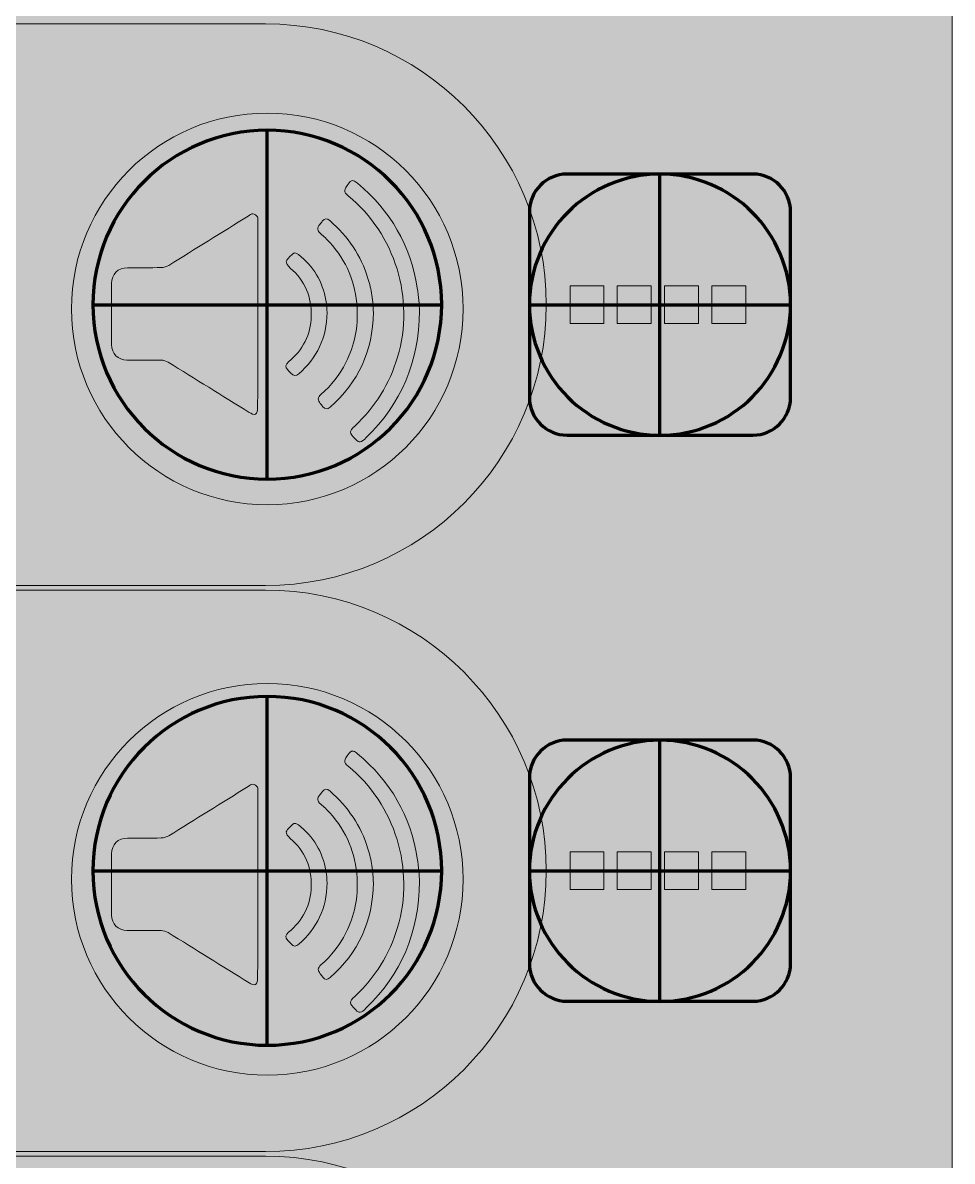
# Model space of a CAD drawing. Header units: inches. Extents: x -1481 to -429, y -1676 to -696.
# Drawn here: x -747.2 to -693.8, y -1241 to -1175.6 of the extents above; entities that cross this region are included whole.
import ezdxf

# ---------------------------------------------------------------- set-up
doc = ezdxf.new("R2010")
doc.units = ezdxf.units.IN
doc.header["$MEASUREMENT"] = 0
doc.layers.add('Layer 1', color=7, linetype='Continuous')

# ---------------------------------------------------------------- blocks, each defined once
blk = doc.blocks.new('block 75')
at = {"layer": 'Layer 1', "true_color": 0x009344}
h = blk.add_hatch(color=114, dxfattribs=at)
h.dxf.hatch_style = 2
h.paths.add_polyline_path([(-693.785, -1296.171), (-933.785, -1296.171), (-933.785, -1006.171), (-693.785, -1006.171)])
at = {"layer": 'Layer 1', "lineweight": 0}
blk.add_lwpolyline([(-693.785, -1296.171), (-933.785, -1296.171), (-933.785, -1006.171), (-693.785, -1006.171), (-693.785, -1296.171)], dxfattribs=at)
blk = doc.blocks.new('block 83')
at = {"layer": 'Layer 1', "color": 109, "lineweight": 120, "true_color": 0x166634}
for points in [[(-733.136, -1201.768), (-733.136, -1181.733)], [(-743.153, -1191.75), (-723.118, -1191.75)]]:
    blk.add_lwpolyline(points, dxfattribs=at)
blk.add_open_spline([(-733.136, -1181.733), (-727.603, -1181.733), (-723.118, -1186.218), (-723.118, -1191.75), (-723.118, -1197.283), (-727.603, -1201.768), (-733.136, -1201.768), (-738.668, -1201.768), (-743.153, -1197.283), (-743.153, -1191.75), (-743.153, -1186.218), (-738.668, -1181.733), (-733.136, -1181.733)], degree=3, knots=[0, 0, 0, 0, 1, 1, 1, 2, 2, 2, 3, 3, 3, 4, 4, 4, 4], dxfattribs=at)
blk = doc.blocks.new('block 84')
at = {"layer": 'Layer 1', "color": 109, "lineweight": 120, "true_color": 0x166634}
for points in [[(-733.136, -1234.291), (-733.136, -1214.255)], [(-743.153, -1224.273), (-723.118, -1224.273)]]:
    blk.add_lwpolyline(points, dxfattribs=at)
blk.add_open_spline([(-733.136, -1214.255), (-727.603, -1214.255), (-723.118, -1218.74), (-723.118, -1224.273), (-723.118, -1229.806), (-727.603, -1234.291), (-733.136, -1234.291), (-738.668, -1234.291), (-743.153, -1229.806), (-743.153, -1224.273), (-743.153, -1218.74), (-738.668, -1214.255), (-733.136, -1214.255)], degree=3, knots=[0, 0, 0, 0, 1, 1, 1, 2, 2, 2, 3, 3, 3, 4, 4, 4, 4], dxfattribs=at)
blk = doc.blocks.new('block 79')
at = {"layer": 'Layer 1'}
for name in ['block 83', 'block 84']:
    blk.add_blockref(name, (0, 0), dxfattribs=at)
blk = doc.blocks.new('block 89')
at = {"layer": 'Layer 1', "color": 109, "lineweight": 90, "true_color": 0x166634}
for points in [[(-710.575, -1199.25), (-710.575, -1184.25)], [(-718.075, -1191.75), (-703.075, -1191.75)]]:
    blk.add_lwpolyline(points, dxfattribs=at)
blk.add_open_spline([(-710.575, -1184.25), (-706.433, -1184.25), (-703.075, -1187.608), (-703.075, -1191.75), (-703.075, -1195.893), (-706.433, -1199.25), (-710.575, -1199.25), (-714.717, -1199.25), (-718.075, -1195.893), (-718.075, -1191.75), (-718.075, -1187.608), (-714.717, -1184.25), (-710.575, -1184.25)], degree=3, knots=[0, 0, 0, 0, 1, 1, 1, 2, 2, 2, 3, 3, 3, 4, 4, 4, 4], dxfattribs=at)
blk = doc.blocks.new('block 90')
at = {"layer": 'Layer 1', "color": 109, "lineweight": 90, "true_color": 0x166634}
for points in [[(-710.575, -1231.773), (-710.575, -1216.773)], [(-718.075, -1224.273), (-703.075, -1224.273)]]:
    blk.add_lwpolyline(points, dxfattribs=at)
blk.add_open_spline([(-710.575, -1216.773), (-706.433, -1216.773), (-703.075, -1220.131), (-703.075, -1224.273), (-703.075, -1228.415), (-706.433, -1231.773), (-710.575, -1231.773), (-714.717, -1231.773), (-718.075, -1228.415), (-718.075, -1224.273), (-718.075, -1220.131), (-714.717, -1216.773), (-710.575, -1216.773)], degree=3, knots=[0, 0, 0, 0, 1, 1, 1, 2, 2, 2, 3, 3, 3, 4, 4, 4, 4], dxfattribs=at)
blk = doc.blocks.new('block 86')
at = {"layer": 'Layer 1'}
for name in ['block 89', 'block 90']:
    blk.add_blockref(name, (0, 0), dxfattribs=at)
blk = doc.blocks.new('block 107')
at = {"layer": 'Layer 1', "lineweight": 0}
for points, knots in [([(-724.383, -1192.106), (-724.438, -1195.079), (-725.446, -1197.444), (-727.448, -1199.383), (-727.768, -1199.693), (-727.855, -1199.704), (-728.058, -1199.49), (-728.44, -1199.089), (-728.451, -1199.046), (-728.103, -1198.719), (-726.932, -1197.617), (-726.115, -1196.303), (-725.654, -1194.76), (-724.652, -1191.414), (-725.787, -1187.696), (-728.497, -1185.488), (-728.769, -1185.267), (-728.759, -1185.171), (-728.434, -1184.753), (-728.256, -1184.522), (-728.105, -1184.647), (-727.949, -1184.778), (-726.066, -1186.359), (-724.892, -1188.347), (-724.517, -1190.786), (-724.441, -1191.284), (-724.414, -1191.789), (-724.383, -1192.106)], [0, 0, 0, 0, 1, 1, 1, 2, 2, 2, 3, 3, 3, 4, 4, 4, 5, 5, 5, 6, 6, 6, 7, 7, 7, 8, 8, 8, 9, 9, 9, 9]), ([(-733.686, -1192.298), (-733.686, -1194.093), (-733.684, -1195.887), (-733.691, -1197.682), (-733.691, -1197.806), (-733.727, -1197.996), (-733.807, -1198.036), (-733.892, -1198.08), (-734.065, -1198.008), (-734.172, -1197.941), (-735.728, -1196.982), (-737.278, -1196.012), (-738.834, -1195.053), (-738.951, -1194.981), (-739.104, -1194.938), (-739.242, -1194.935), (-739.895, -1194.923), (-740.548, -1194.931), (-741.202, -1194.929), (-741.718, -1194.927), (-742.083, -1194.566), (-742.085, -1194.044), (-742.09, -1192.875), (-742.089, -1191.706), (-742.086, -1190.538), (-742.084, -1189.994), (-741.714, -1189.629), (-741.163, -1189.625), (-740.519, -1189.62), (-739.875, -1189.631), (-739.231, -1189.617), (-739.085, -1189.614), (-738.922, -1189.568), (-738.798, -1189.491), (-737.272, -1188.552), (-735.753, -1187.602), (-734.231, -1186.657), (-734.146, -1186.604), (-734.049, -1186.52), (-733.966, -1186.528), (-733.869, -1186.539), (-733.76, -1186.619), (-733.696, -1186.7), (-733.655, -1186.752), (-733.686, -1186.86), (-733.686, -1186.943), (-733.686, -1188.728), (-733.686, -1190.513), (-733.686, -1192.298)], [0, 0, 0, 0, 1, 1, 1, 2, 2, 2, 3, 3, 3, 4, 4, 4, 5, 5, 5, 6, 6, 6, 7, 7, 7, 8, 8, 8, 9, 9, 9, 10, 10, 10, 11, 11, 11, 12, 12, 12, 13, 13, 13, 14, 14, 14, 15, 15, 15, 16, 16, 16, 16]), ([(-727.041, -1192.177), (-727.068, -1194.434), (-727.918, -1196.205), (-729.521, -1197.632), (-729.689, -1197.781), (-729.825, -1197.78), (-729.959, -1197.6), (-730.003, -1197.541), (-730.045, -1197.48), (-730.093, -1197.424), (-730.257, -1197.237), (-730.247, -1197.076), (-730.053, -1196.906), (-729.457, -1196.388), (-728.976, -1195.776), (-728.62, -1195.069), (-728.122, -1194.08), (-727.913, -1193.036), (-727.975, -1191.928), (-728.055, -1190.485), (-728.584, -1189.238), (-729.55, -1188.172), (-729.71, -1187.995), (-729.884, -1187.829), (-730.067, -1187.675), (-730.272, -1187.502), (-730.287, -1187.333), (-730.11, -1187.136), (-730.06, -1187.082), (-730.024, -1187.017), (-729.978, -1186.959), (-729.843, -1186.79), (-729.702, -1186.775), (-729.533, -1186.924), (-728.502, -1187.831), (-727.754, -1188.924), (-727.351, -1190.242), (-727.255, -1190.557), (-727.174, -1190.88), (-727.125, -1191.205), (-727.071, -1191.558), (-727.062, -1191.917), (-727.041, -1192.177)], [0, 0, 0, 0, 1, 1, 1, 2, 2, 2, 3, 3, 3, 4, 4, 4, 5, 5, 5, 6, 6, 6, 7, 7, 7, 8, 8, 8, 9, 9, 9, 10, 10, 10, 11, 11, 11, 12, 12, 12, 13, 13, 13, 14, 14, 14, 14]), ([(-729.697, -1192.192), (-729.722, -1193.677), (-730.29, -1194.806), (-731.317, -1195.72), (-731.489, -1195.873), (-731.643, -1195.861), (-731.79, -1195.687), (-731.844, -1195.624), (-731.896, -1195.559), (-731.954, -1195.5), (-732.12, -1195.329), (-732.093, -1195.185), (-731.914, -1195.038), (-731.087, -1194.355), (-730.637, -1193.466), (-730.608, -1192.404), (-730.578, -1191.314), (-730.972, -1190.376), (-731.814, -1189.645), (-731.926, -1189.548), (-732.082, -1189.343), (-732.047, -1189.268), (-731.959, -1189.081), (-731.784, -1188.927), (-731.618, -1188.79), (-731.577, -1188.755), (-731.422, -1188.811), (-731.35, -1188.866), (-730.482, -1189.535), (-729.963, -1190.42), (-729.771, -1191.494), (-729.724, -1191.755), (-729.714, -1192.022), (-729.697, -1192.192)], [0, 0, 0, 0, 1, 1, 1, 2, 2, 2, 3, 3, 3, 4, 4, 4, 5, 5, 5, 6, 6, 6, 7, 7, 7, 8, 8, 8, 9, 9, 9, 10, 10, 10, 11, 11, 11, 11])]:
    blk.add_open_spline(points, degree=3, knots=knots, dxfattribs=at)
blk = doc.blocks.new('block 106')
at = {"layer": 'Layer 1'}
blk.add_blockref('block 107', (0, 0), dxfattribs=at)
blk = doc.blocks.new('block 105')
at = {"layer": 'Layer 1', "true_color": 0xffdd00}
h = blk.add_hatch(color=40, dxfattribs=at)
h.dxf.hatch_style = 2
edge = h.paths.add_edge_path()
edge.add_spline(control_points=[(-721.886, -1191.994), (-721.886, -1198.207), (-726.922, -1203.244), (-733.136, -1203.244), (-739.349, -1203.244), (-744.386, -1198.207), (-744.386, -1191.994), (-744.386, -1185.781), (-739.349, -1180.744), (-733.136, -1180.744), (-726.922, -1180.744), (-721.886, -1185.781), (-721.886, -1191.994)], knot_values=[0, 0, 0, 0, 1, 1, 1, 2, 2, 2, 3, 3, 3, 4, 4, 4, 4], degree=3, periodic=1)
at = {"layer": 'Layer 1', "lineweight": 0}
blk.add_open_spline([(-721.886, -1191.994), (-721.886, -1198.207), (-726.922, -1203.244), (-733.136, -1203.244), (-739.349, -1203.244), (-744.386, -1198.207), (-744.386, -1191.994), (-744.386, -1185.781), (-739.349, -1180.744), (-733.136, -1180.744), (-726.922, -1180.744), (-721.886, -1185.781), (-721.886, -1191.994)], degree=3, knots=[0, 0, 0, 0, 1, 1, 1, 2, 2, 2, 3, 3, 3, 4, 4, 4, 4], dxfattribs=at)
at = {"layer": 'Layer 1'}
blk.add_blockref('block 106', (0, 0), dxfattribs=at)
blk = doc.blocks.new('block 110')
at = {"layer": 'Layer 1', "lineweight": 0}
for points, knots in [([(-724.383, -1224.872), (-724.438, -1227.845), (-725.446, -1230.211), (-727.448, -1232.149), (-727.768, -1232.459), (-727.855, -1232.47), (-728.058, -1232.257), (-728.44, -1231.856), (-728.451, -1231.812), (-728.103, -1231.485), (-726.932, -1230.384), (-726.115, -1229.069), (-725.654, -1227.526), (-724.652, -1224.18), (-725.787, -1220.463), (-728.497, -1218.255), (-728.769, -1218.033), (-728.759, -1217.938), (-728.434, -1217.519), (-728.256, -1217.289), (-728.105, -1217.414), (-727.949, -1217.545), (-726.066, -1219.125), (-724.892, -1221.113), (-724.517, -1223.552), (-724.441, -1224.05), (-724.414, -1224.556), (-724.383, -1224.872)], [0, 0, 0, 0, 1, 1, 1, 2, 2, 2, 3, 3, 3, 4, 4, 4, 5, 5, 5, 6, 6, 6, 7, 7, 7, 8, 8, 8, 9, 9, 9, 9]), ([(-733.686, -1225.065), (-733.686, -1226.859), (-733.684, -1228.654), (-733.691, -1230.448), (-733.691, -1230.572), (-733.727, -1230.762), (-733.807, -1230.803), (-733.892, -1230.846), (-734.065, -1230.774), (-734.172, -1230.708), (-735.728, -1229.748), (-737.278, -1228.778), (-738.834, -1227.819), (-738.951, -1227.747), (-739.104, -1227.704), (-739.242, -1227.701), (-739.895, -1227.689), (-740.548, -1227.698), (-741.202, -1227.696), (-741.718, -1227.694), (-742.083, -1227.332), (-742.085, -1226.81), (-742.09, -1225.642), (-742.089, -1224.473), (-742.086, -1223.304), (-742.084, -1222.761), (-741.714, -1222.395), (-741.163, -1222.391), (-740.519, -1222.386), (-739.875, -1222.397), (-739.231, -1222.384), (-739.085, -1222.381), (-738.922, -1222.334), (-738.798, -1222.257), (-737.272, -1221.318), (-735.753, -1220.369), (-734.231, -1219.424), (-734.146, -1219.371), (-734.049, -1219.286), (-733.966, -1219.295), (-733.869, -1219.305), (-733.76, -1219.385), (-733.696, -1219.467), (-733.655, -1219.518), (-733.686, -1219.626), (-733.686, -1219.709), (-733.686, -1221.494), (-733.686, -1223.28), (-733.686, -1225.065)], [0, 0, 0, 0, 1, 1, 1, 2, 2, 2, 3, 3, 3, 4, 4, 4, 5, 5, 5, 6, 6, 6, 7, 7, 7, 8, 8, 8, 9, 9, 9, 10, 10, 10, 11, 11, 11, 12, 12, 12, 13, 13, 13, 14, 14, 14, 15, 15, 15, 16, 16, 16, 16]), ([(-727.041, -1224.943), (-727.068, -1227.2), (-727.918, -1228.971), (-729.521, -1230.398), (-729.689, -1230.548), (-729.825, -1230.546), (-729.959, -1230.366), (-730.003, -1230.307), (-730.045, -1230.246), (-730.093, -1230.191), (-730.257, -1230.003), (-730.247, -1229.842), (-730.053, -1229.673), (-729.457, -1229.154), (-728.976, -1228.542), (-728.62, -1227.835), (-728.122, -1226.846), (-727.913, -1225.802), (-727.975, -1224.694), (-728.055, -1223.251), (-728.584, -1222.005), (-729.55, -1220.938), (-729.71, -1220.762), (-729.884, -1220.596), (-730.067, -1220.442), (-730.272, -1220.269), (-730.287, -1220.099), (-730.11, -1219.903), (-730.06, -1219.848), (-730.024, -1219.783), (-729.978, -1219.726), (-729.843, -1219.556), (-729.702, -1219.542), (-729.533, -1219.69), (-728.502, -1220.597), (-727.754, -1221.69), (-727.351, -1223.008), (-727.255, -1223.323), (-727.174, -1223.646), (-727.125, -1223.971), (-727.071, -1224.324), (-727.062, -1224.684), (-727.041, -1224.943)], [0, 0, 0, 0, 1, 1, 1, 2, 2, 2, 3, 3, 3, 4, 4, 4, 5, 5, 5, 6, 6, 6, 7, 7, 7, 8, 8, 8, 9, 9, 9, 10, 10, 10, 11, 11, 11, 12, 12, 12, 13, 13, 13, 14, 14, 14, 14]), ([(-729.697, -1224.958), (-729.722, -1226.444), (-730.29, -1227.572), (-731.317, -1228.486), (-731.489, -1228.64), (-731.643, -1228.627), (-731.79, -1228.453), (-731.844, -1228.39), (-731.896, -1228.326), (-731.954, -1228.266), (-732.12, -1228.096), (-732.093, -1227.952), (-731.914, -1227.804), (-731.087, -1227.122), (-730.637, -1226.232), (-730.608, -1225.171), (-730.578, -1224.08), (-730.972, -1223.142), (-731.814, -1222.412), (-731.926, -1222.315), (-732.082, -1222.109), (-732.047, -1222.035), (-731.959, -1221.848), (-731.784, -1221.693), (-731.618, -1221.556), (-731.577, -1221.522), (-731.422, -1221.578), (-731.35, -1221.633), (-730.482, -1222.301), (-729.963, -1223.186), (-729.771, -1224.261), (-729.724, -1224.521), (-729.714, -1224.789), (-729.697, -1224.958)], [0, 0, 0, 0, 1, 1, 1, 2, 2, 2, 3, 3, 3, 4, 4, 4, 5, 5, 5, 6, 6, 6, 7, 7, 7, 8, 8, 8, 9, 9, 9, 10, 10, 10, 11, 11, 11, 11])]:
    blk.add_open_spline(points, degree=3, knots=knots, dxfattribs=at)
blk = doc.blocks.new('block 109')
at = {"layer": 'Layer 1'}
blk.add_blockref('block 110', (0, 0), dxfattribs=at)
blk = doc.blocks.new('block 108')
at = {"layer": 'Layer 1', "true_color": 0xffdd00}
h = blk.add_hatch(color=40, dxfattribs=at)
h.dxf.hatch_style = 2
edge = h.paths.add_edge_path()
edge.add_spline(control_points=[(-721.886, -1224.761), (-721.886, -1230.974), (-726.922, -1236.011), (-733.136, -1236.011), (-739.349, -1236.011), (-744.386, -1230.974), (-744.386, -1224.761), (-744.386, -1218.547), (-739.349, -1213.511), (-733.136, -1213.511), (-726.922, -1213.511), (-721.886, -1218.547), (-721.886, -1224.761)], knot_values=[0, 0, 0, 0, 1, 1, 1, 2, 2, 2, 3, 3, 3, 4, 4, 4, 4], degree=3, periodic=1)
at = {"layer": 'Layer 1', "lineweight": 0}
blk.add_open_spline([(-721.886, -1224.761), (-721.886, -1230.974), (-726.922, -1236.011), (-733.136, -1236.011), (-739.349, -1236.011), (-744.386, -1230.974), (-744.386, -1224.761), (-744.386, -1218.547), (-739.349, -1213.511), (-733.136, -1213.511), (-726.922, -1213.511), (-721.886, -1218.547), (-721.886, -1224.761)], degree=3, knots=[0, 0, 0, 0, 1, 1, 1, 2, 2, 2, 3, 3, 3, 4, 4, 4, 4], dxfattribs=at)
at = {"layer": 'Layer 1'}
blk.add_blockref('block 109', (0, 0), dxfattribs=at)
blk = doc.blocks.new('block 122')
at = {"layer": 'Layer 1', "true_color": 0xffdd00}
h = blk.add_hatch(color=40, dxfattribs=at)
h.dxf.hatch_style = 2
h.paths.add_polyline_path([(-715.745, -1192.829), (-713.807, -1192.829), (-713.807, -1190.664), (-715.745, -1190.664)])
h = blk.add_hatch(color=40, dxfattribs=at)
h.dxf.hatch_style = 2
h.paths.add_polyline_path([(-713.026, -1192.829), (-711.088, -1192.829), (-711.088, -1190.664), (-713.026, -1190.664)])
h = blk.add_hatch(color=40, dxfattribs=at)
h.dxf.hatch_style = 2
h.paths.add_polyline_path([(-710.307, -1192.829), (-708.368, -1192.829), (-708.368, -1190.664), (-710.307, -1190.664)])
h = blk.add_hatch(color=40, dxfattribs=at)
h.dxf.hatch_style = 2
h.paths.add_polyline_path([(-707.587, -1192.829), (-705.649, -1192.829), (-705.649, -1190.664), (-707.587, -1190.664)])
at = {"layer": 'Layer 1', "lineweight": 0}
for points in [[(-715.745, -1192.829), (-713.807, -1192.829), (-713.807, -1190.664), (-715.745, -1190.664), (-715.745, -1192.829)], [(-713.026, -1192.829), (-711.088, -1192.829), (-711.088, -1190.664), (-713.026, -1190.664), (-713.026, -1192.829)], [(-710.307, -1192.829), (-708.368, -1192.829), (-708.368, -1190.664), (-710.307, -1190.664), (-710.307, -1192.829)], [(-707.587, -1192.829), (-705.649, -1192.829), (-705.649, -1190.664), (-707.587, -1190.664), (-707.587, -1192.829)]]:
    blk.add_lwpolyline(points, dxfattribs=at)
blk = doc.blocks.new('block 121')
at = {"layer": 'Layer 1'}
blk.add_blockref('block 122', (0, 0), dxfattribs=at)
blk = doc.blocks.new('block 120')
at = {"layer": 'Layer 1', "true_color": 0x006738}
h = blk.add_hatch(color=116, dxfattribs=at)
h.dxf.hatch_style = 2
edge = h.paths.add_edge_path()
edge.add_spline(control_points=[(-705.236, -1199.247), (-705.236, -1199.247), (-715.914, -1199.247), (-715.914, -1199.247), (-717.107, -1199.247), (-718.075, -1198.279), (-718.075, -1197.086), (-718.075, -1197.086), (-718.075, -1186.408), (-718.075, -1186.408), (-718.075, -1185.214), (-717.107, -1184.247), (-715.914, -1184.247), (-715.914, -1184.247), (-705.236, -1184.247), (-705.236, -1184.247), (-704.042, -1184.247), (-703.075, -1185.214), (-703.075, -1186.408), (-703.075, -1186.408), (-703.075, -1197.086), (-703.075, -1197.086), (-703.075, -1198.279), (-704.042, -1199.247), (-705.236, -1199.247)], knot_values=[0, 0, 0, 0, 1, 1, 1, 2, 2, 2, 3, 3, 3, 4, 4, 4, 5, 5, 5, 6, 6, 6, 7, 7, 7, 8, 8, 8, 8], degree=3, periodic=1)
at = {"layer": 'Layer 1', "color": 73, "lineweight": 211, "true_color": 0x8cc63e}
blk.add_open_spline([(-705.236, -1199.247), (-705.236, -1199.247), (-715.914, -1199.247), (-715.914, -1199.247), (-717.107, -1199.247), (-718.075, -1198.279), (-718.075, -1197.086), (-718.075, -1197.086), (-718.075, -1186.408), (-718.075, -1186.408), (-718.075, -1185.214), (-717.107, -1184.247), (-715.914, -1184.247), (-715.914, -1184.247), (-705.236, -1184.247), (-705.236, -1184.247), (-704.042, -1184.247), (-703.075, -1185.214), (-703.075, -1186.408), (-703.075, -1186.408), (-703.075, -1197.086), (-703.075, -1197.086), (-703.075, -1198.279), (-704.042, -1199.247), (-705.236, -1199.247)], degree=3, knots=[0, 0, 0, 0, 1, 1, 1, 2, 2, 2, 3, 3, 3, 4, 4, 4, 5, 5, 5, 6, 6, 6, 7, 7, 7, 8, 8, 8, 8], dxfattribs=at)
at = {"layer": 'Layer 1'}
blk.add_blockref('block 121', (0, 0), dxfattribs=at)
blk = doc.blocks.new('block 125')
at = {"layer": 'Layer 1', "true_color": 0xffdd00}
h = blk.add_hatch(color=40, dxfattribs=at)
h.dxf.hatch_style = 2
h.paths.add_polyline_path([(-715.745, -1225.345), (-713.807, -1225.345), (-713.807, -1223.18), (-715.745, -1223.18)])
h = blk.add_hatch(color=40, dxfattribs=at)
h.dxf.hatch_style = 2
h.paths.add_polyline_path([(-713.026, -1225.345), (-711.088, -1225.345), (-711.088, -1223.18), (-713.026, -1223.18)])
h = blk.add_hatch(color=40, dxfattribs=at)
h.dxf.hatch_style = 2
h.paths.add_polyline_path([(-710.307, -1225.345), (-708.368, -1225.345), (-708.368, -1223.18), (-710.307, -1223.18)])
h = blk.add_hatch(color=40, dxfattribs=at)
h.dxf.hatch_style = 2
h.paths.add_polyline_path([(-707.587, -1225.345), (-705.649, -1225.345), (-705.649, -1223.18), (-707.587, -1223.18)])
at = {"layer": 'Layer 1', "lineweight": 0}
for points in [[(-715.745, -1225.345), (-713.807, -1225.345), (-713.807, -1223.18), (-715.745, -1223.18), (-715.745, -1225.345)], [(-713.026, -1225.345), (-711.088, -1225.345), (-711.088, -1223.18), (-713.026, -1223.18), (-713.026, -1225.345)], [(-710.307, -1225.345), (-708.368, -1225.345), (-708.368, -1223.18), (-710.307, -1223.18), (-710.307, -1225.345)], [(-707.587, -1225.345), (-705.649, -1225.345), (-705.649, -1223.18), (-707.587, -1223.18), (-707.587, -1225.345)]]:
    blk.add_lwpolyline(points, dxfattribs=at)
blk = doc.blocks.new('block 124')
at = {"layer": 'Layer 1'}
blk.add_blockref('block 125', (0, 0), dxfattribs=at)
blk = doc.blocks.new('block 123')
at = {"layer": 'Layer 1', "true_color": 0x006738}
h = blk.add_hatch(color=116, dxfattribs=at)
h.dxf.hatch_style = 2
edge = h.paths.add_edge_path()
edge.add_spline(control_points=[(-705.236, -1231.762), (-705.236, -1231.762), (-715.914, -1231.762), (-715.914, -1231.762), (-717.107, -1231.762), (-718.075, -1230.795), (-718.075, -1229.602), (-718.075, -1229.602), (-718.075, -1218.923), (-718.075, -1218.923), (-718.075, -1217.73), (-717.107, -1216.762), (-715.914, -1216.762), (-715.914, -1216.762), (-705.236, -1216.762), (-705.236, -1216.762), (-704.042, -1216.762), (-703.075, -1217.73), (-703.075, -1218.923), (-703.075, -1218.923), (-703.075, -1229.602), (-703.075, -1229.602), (-703.075, -1230.795), (-704.042, -1231.762), (-705.236, -1231.762)], knot_values=[0, 0, 0, 0, 1, 1, 1, 2, 2, 2, 3, 3, 3, 4, 4, 4, 5, 5, 5, 6, 6, 6, 7, 7, 7, 8, 8, 8, 8], degree=3, periodic=1)
at = {"layer": 'Layer 1', "color": 95, "lineweight": 211, "true_color": 0x38b449}
blk.add_open_spline([(-705.236, -1231.762), (-705.236, -1231.762), (-715.914, -1231.762), (-715.914, -1231.762), (-717.107, -1231.762), (-718.075, -1230.795), (-718.075, -1229.602), (-718.075, -1229.602), (-718.075, -1218.923), (-718.075, -1218.923), (-718.075, -1217.73), (-717.107, -1216.762), (-715.914, -1216.762), (-715.914, -1216.762), (-705.236, -1216.762), (-705.236, -1216.762), (-704.042, -1216.762), (-703.075, -1217.73), (-703.075, -1218.923), (-703.075, -1218.923), (-703.075, -1229.602), (-703.075, -1229.602), (-703.075, -1230.795), (-704.042, -1231.762), (-705.236, -1231.762)], degree=3, knots=[0, 0, 0, 0, 1, 1, 1, 2, 2, 2, 3, 3, 3, 4, 4, 4, 5, 5, 5, 6, 6, 6, 7, 7, 7, 8, 8, 8, 8], dxfattribs=at)
at = {"layer": 'Layer 1'}
blk.add_blockref('block 124', (0, 0), dxfattribs=at)

msp = doc.modelspace()

# ---------------------------------------------------------------- hatches: boundary and pattern name
at = {"layer": 'Layer 1', "true_color": 0x8cc63e}
h = msp.add_hatch(color=73, dxfattribs=at)
h.dxf.hatch_style = 2
edge = h.paths.add_edge_path()
edge.add_spline(control_points=[(-748.857, -1207.882), (-748.857, -1207.882), (-733.24, -1207.882), (-733.24, -1207.882), (-724.331, -1207.882), (-717.108, -1200.66), (-717.108, -1191.75), (-717.108, -1191.75), (-717.108, -1191.75), (-717.108, -1191.75), (-717.108, -1182.841), (-724.331, -1175.619), (-733.24, -1175.619), (-733.24, -1175.619), (-748.857, -1175.619), (-748.857, -1175.619), (-748.857, -1175.619), (-748.857, -1207.882), (-748.857, -1207.882)], knot_values=[0, 0, 0, 0, 1, 1, 1, 2, 2, 2, 3, 3, 3, 4, 4, 4, 5, 5, 5, 6, 6, 6, 6], degree=3, periodic=1)
at = {"layer": 'Layer 1', "true_color": 0x38b449}
h = msp.add_hatch(color=95, dxfattribs=at)
h.dxf.hatch_style = 2
edge = h.paths.add_edge_path()
edge.add_spline(control_points=[(-748.857, -1240.404), (-748.857, -1240.404), (-733.24, -1240.404), (-733.24, -1240.404), (-724.331, -1240.404), (-717.108, -1233.182), (-717.108, -1224.273), (-717.108, -1224.273), (-717.108, -1224.273), (-717.108, -1224.273), (-717.108, -1215.364), (-724.331, -1208.141), (-733.24, -1208.141), (-733.24, -1208.141), (-748.857, -1208.141), (-748.857, -1208.141), (-748.857, -1208.141), (-748.857, -1240.404), (-748.857, -1240.404)], knot_values=[0, 0, 0, 0, 1, 1, 1, 2, 2, 2, 3, 3, 3, 4, 4, 4, 5, 5, 5, 6, 6, 6, 6], degree=3, periodic=1)
at = {"layer": 'Layer 1', "true_color": 0x8cc63e}
h = msp.add_hatch(color=73, dxfattribs=at)
h.dxf.hatch_style = 2
edge = h.paths.add_edge_path()
edge.add_spline(control_points=[(-749.015, -1272.927), (-749.015, -1272.927), (-733.24, -1272.927), (-733.24, -1272.927), (-724.331, -1272.927), (-717.108, -1265.705), (-717.108, -1256.795), (-717.108, -1256.795), (-717.108, -1256.795), (-717.108, -1256.795), (-717.108, -1247.886), (-724.331, -1240.664), (-733.24, -1240.664), (-733.24, -1240.664), (-749.015, -1240.664), (-749.015, -1240.664), (-749.015, -1240.664), (-749.015, -1272.927), (-749.015, -1272.927)], knot_values=[0, 0, 0, 0, 1, 1, 1, 2, 2, 2, 3, 3, 3, 4, 4, 4, 5, 5, 5, 6, 6, 6, 6], degree=3, periodic=1)

# ---------------------------------------------------------------- linework, layer by layer
at = {"layer": 'Layer 1', "lineweight": 0}
for points in [[(-748.857, -1207.882), (-748.857, -1207.882), (-733.24, -1207.882), (-733.24, -1207.882), (-724.331, -1207.882), (-717.108, -1200.66), (-717.108, -1191.75), (-717.108, -1191.75), (-717.108, -1191.75), (-717.108, -1191.75), (-717.108, -1182.841), (-724.331, -1175.619), (-733.24, -1175.619), (-733.24, -1175.619), (-748.857, -1175.619), (-748.857, -1175.619), (-748.857, -1175.619), (-748.857, -1207.882), (-748.857, -1207.882)], [(-748.857, -1240.404), (-748.857, -1240.404), (-733.24, -1240.404), (-733.24, -1240.404), (-724.331, -1240.404), (-717.108, -1233.182), (-717.108, -1224.273), (-717.108, -1224.273), (-717.108, -1224.273), (-717.108, -1224.273), (-717.108, -1215.364), (-724.331, -1208.141), (-733.24, -1208.141), (-733.24, -1208.141), (-748.857, -1208.141), (-748.857, -1208.141), (-748.857, -1208.141), (-748.857, -1240.404), (-748.857, -1240.404)], [(-749.015, -1272.927), (-749.015, -1272.927), (-733.24, -1272.927), (-733.24, -1272.927), (-724.331, -1272.927), (-717.108, -1265.705), (-717.108, -1256.795), (-717.108, -1256.795), (-717.108, -1256.795), (-717.108, -1256.795), (-717.108, -1247.886), (-724.331, -1240.664), (-733.24, -1240.664), (-733.24, -1240.664), (-749.015, -1240.664), (-749.015, -1240.664), (-749.015, -1240.664), (-749.015, -1272.927), (-749.015, -1272.927)]]:
    msp.add_open_spline(points, degree=3, knots=[0, 0, 0, 0, 1, 1, 1, 2, 2, 2, 3, 3, 3, 4, 4, 4, 5, 5, 5, 6, 6, 6, 6], dxfattribs=at)

# ---------------------------------------------------------------- block references
at = {"layer": 'Layer 1'}
for name in ['block 75', 'block 79', 'block 86', 'block 105', 'block 120', 'block 108', 'block 123']:
    msp.add_blockref(name, (0, 0), dxfattribs=at)

doc.saveas('drawing.dxf')
